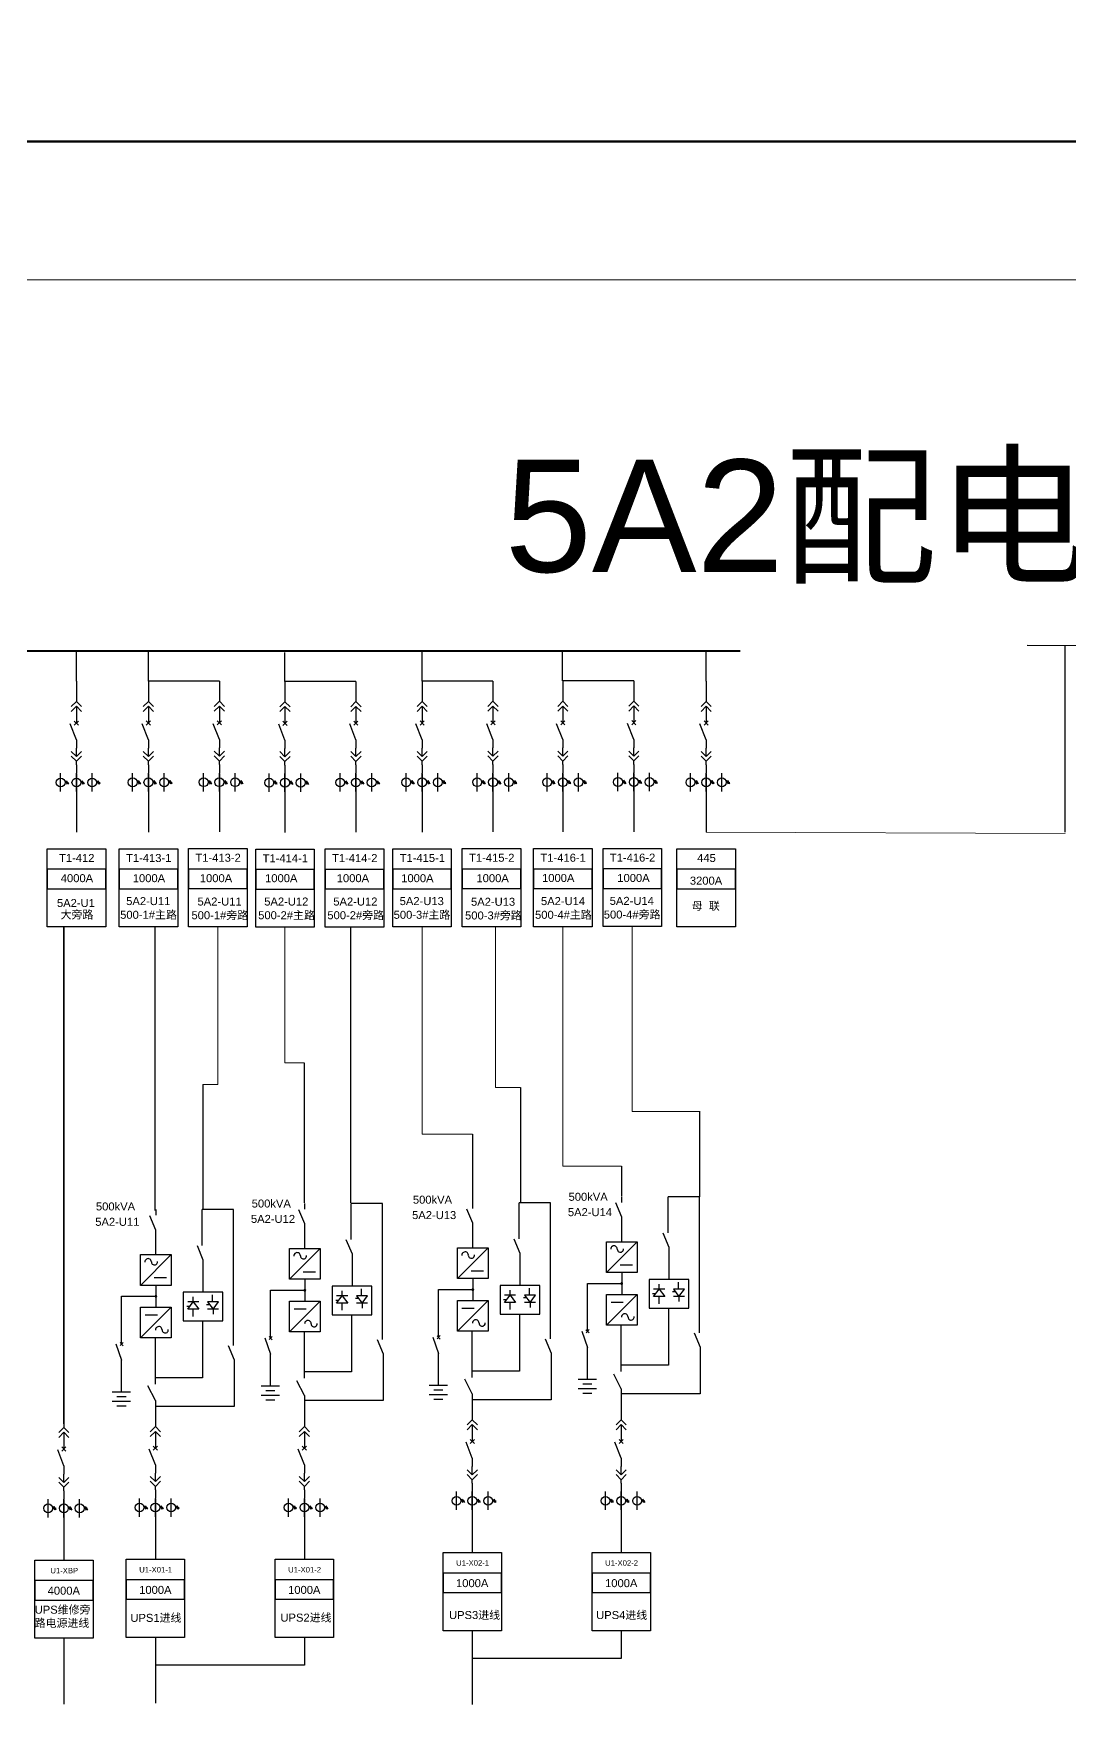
# Model space of a CAD drawing. Header units: millimetres. Extents: x -3460 to -460, y 6070 to 9130.
# Drawn here: x -2184.1 to -2091.9, y 6330.9 to 6479.6 of the extents above; entities that cross this region are included whole.
import ezdxf
from ezdxf.enums import TextEntityAlignment as Align

# ---------------------------------------------------------------- set-up
doc = ezdxf.new("R2010")
doc.units = ezdxf.units.MM
doc.header["$LTSCALE"] = 1000
doc.header["$MEASUREMENT"] = 0
doc.styles.get("Standard").update_dxf_attribs({"font": 'arial.ttf'})

# ---------------------------------------------------------------- blocks, each defined once
blk = doc.blocks.new('DYDQAA05')
at = {"color": 0}
blk.add_lwpolyline([(0, 0), (0, -7)], dxfattribs=at)
blk = doc.blocks.new('DYDQAA03')
at = {"color": 0}
for points in [[(0, 0), (0, -1.5)], [(-2.12, -3.62), (0, -1.5)], [(-2.12, -5.62), (0, -3.5)], [(2.12, -3.62), (0, -1.5)], [(2.12, -5.62), (0, -3.5)], [(0, -3.5), (0, -7)]]:
    blk.add_lwpolyline(points, dxfattribs=at)
blk = doc.blocks.new('DYDQAA09')
at = {"color": 0}
blk.add_lwpolyline([(0, 0), (0, -3.5)], dxfattribs=at)
blk.add_lwpolyline([(0, 0), (0, -3.5)], dxfattribs=at)
blk.add_lwpolyline([(0, 0), (0, -3.5)], dxfattribs=at)
blk.add_lwpolyline([(0, 0), (0, -3.5)], dxfattribs=at)
blk.add_lwpolyline([(0, 0), (0, -3.5)], dxfattribs=at)
blk.add_lwpolyline([(0, 0), (0, -3.5)], dxfattribs=at)
blk.add_lwpolyline([(0, 0), (0, -3.5)], dxfattribs=at)
blk.add_lwpolyline([(0, 0), (0, -3.5)], dxfattribs=at)
blk.add_lwpolyline([(0, 0), (0, -3.5)], dxfattribs=at)
blk = doc.blocks.new('DYDQ0201')
at = {"color": 0}
for points in [[(0.86, -0.86), (-0.86, 0.86)], [(-0.86, -0.86), (0.86, 0.86)], [(0, -7), (-2.61, -0.37)]]:
    blk.add_lwpolyline(points, dxfattribs=at)
blk = doc.blocks.new('DYDQAA04')
at = {"color": 0}
for points in [[(0, -3.5), (0, 0)], [(-2.12, -1.38), (0, -3.5)], [(-2.12, -3.38), (0, -5.5)], [(2.12, -1.38), (0, -3.5)], [(2.12, -3.38), (0, -5.5)], [(0, -7), (0, -5.5)]]:
    blk.add_lwpolyline(points, dxfattribs=at)
blk = doc.blocks.new('A$C03DD39B5')
for p, q in [((417, 475), (283, 392)), ((417, 422), (283, 339)), ((350, 333), (350, 467))]:
    blk.add_line(p, q)
blk.add_lwpolyline([(700, 167), (0, 167)])
blk.add_circle((350, 167), 167)

msp = doc.modelspace()

# ---------------------------------------------------------------- linework, layer by layer
at = {"color": 1}
for p, q in [((-1988.63, 6425.01, 7629.92), (-2095.64, 6425.1, 7629.92)), ((-2092.28, 6408.47, 7629.92), (-2092.28, 6425.09, 7629.92))]:
    msp.add_line(p, q, dxfattribs=at)
for p, q in [((-2180.3, 6421.93, -1954.14), (-2180.3, 6424.51, -570.86)), ((-2173.89, 6421.93, -2645.78), (-2173.89, 6424.51, -1262.5)), ((-2161.73, 6421.91, -1954.14), (-2161.73, 6424.49, -570.86)), ((-2149.52, 6421.93, -1259.77), (-2149.52, 6424.51, 123.52)), ((-2137.03, 6421.97, 4168.99), (-2137.03, 6424.55, 5552.27)), ((-2124.23, 6421.93, -1954.14), (-2124.23, 6424.51, -570.86)), ((-2167.57, 6421.93, -2645.78), (-2173.89, 6421.93, -2645.78)), ((-2155.41, 6421.91, -1954.14), (-2161.73, 6421.91, -1954.14)), ((-2143.21, 6421.93, -1259.77), (-2149.52, 6421.93, -1259.77)), ((-2130.67, 6421.95, -7382.89), (-2136.99, 6421.95, -7382.89)), ((-2180.3, 6413.69, 247.08), (-2180.3, 6412.05, 247.08)), ((-2173.89, 6413.69, -444.56), (-2173.89, 6412.05, -444.56)), ((-2167.57, 6413.71, 247.08), (-2167.57, 6412.07, 247.08)), ((-2161.73, 6413.67, 247.08), (-2161.73, 6412.03, 247.08)), ((-2155.41, 6413.68, 938.73), (-2155.41, 6412.04, 938.73)), ((-2149.52, 6413.69, 941.46), (-2149.52, 6412.05, 941.46)), ((-2143.21, 6413.71, 1633.1), (-2143.21, 6412.07, 1633.1)), ((-2136.99, 6413.71, -5181.67), (-2136.99, 6412.07, -5181.67)), ((-2130.67, 6413.72, -4490.03), (-2130.67, 6412.08, -4490.03)), ((-2124.23, 6413.69, 247.08), (-2124.23, 6412.05, 247.08)), ((-2180.3, 6412.05, 247.08), (-2180.3, 6408.49, 247.08)), ((-2173.89, 6412.05, -444.56), (-2173.89, 6408.49, -444.56)), ((-2167.57, 6412.07, 247.08), (-2167.57, 6408.5, 247.08)), ((-2161.73, 6412.03, 247.08), (-2161.73, 6408.46, 247.08)), ((-2155.41, 6412.04, 938.73), (-2155.41, 6408.48, 938.73)), ((-2149.52, 6412.05, 941.46), (-2149.52, 6408.49, 941.46)), ((-2143.21, 6412.07, 1633.1), (-2143.21, 6408.5, 1633.1)), ((-2136.99, 6412.07, -5181.67), (-2136.99, 6408.5, -5181.67)), ((-2130.67, 6412.08, -4490.03), (-2130.67, 6408.52, -4490.03)), ((-2124.23, 6412.05, 247.08), (-2124.23, 6408.49, 247.08)), ((-2181.41, 6349.03, 805.57), (-2181.41, 6347.39, 805.57)), ((-2173.27, 6349.11, 805.57), (-2173.27, 6347.47, 805.57)), ((-2160, 6349.11, 805.57), (-2160, 6347.47, 805.57)), ((-2145.05, 6349.71, 805.57), (-2145.05, 6348.07, 805.57)), ((-2131.79, 6349.71, 805.57), (-2131.79, 6348.07, 805.57)), ((-2145.05, 6348.07, 3006.79), (-2145.05, 6344.32, 679.27)), ((-2131.79, 6348.07, 3006.79), (-2131.79, 6344.32, 647.78)), ((-2181.41, 6347.39, 3006.79), (-2181.41, 6343.64, 646.76)), ((-2173.27, 6347.47, 3006.79), (-2173.27, 6343.72, 679.27)), ((-2160, 6347.47, 3006.79), (-2160, 6343.72, 647.78)), ((-2145.05, 6337.36, 679.27), (-2145.05, 6330.79, 679.27)), ((-2131.79, 6337.36, 679.27), (-2131.79, 6334.89, 679.27)), ((-2181.41, 6336.69, 679.27), (-2181.41, 6330.83, 679.27)), ((-2173.27, 6336.76, 679.27), (-2173.27, 6330.91, 679.27)), ((-2160, 6336.76, 679.27), (-2160, 6334.29, 679.27)), ((-2160, 6334.29, 679.27), (-2173.27, 6334.29, 679.27)), ((-2131.79, 6334.89, 679.27), (-2145.05, 6334.89, 679.27))]:
    msp.add_line(p, q)
at = {"color": 1, "lineweight": 20}
msp.add_line((-2124.23, 6408.49, 247.08), (-2092.26, 6408.37, 938.73), dxfattribs=at)
at = {"color": 5, "lineweight": 35}
msp.add_line((-2181.41, 6400.04, -570.86), (-2181.41, 6355.78, -1395.66), dxfattribs=at)
at = {"color": 6}
for p, q in [((-2173.32, 6400.05, 6938.28), (-2173.32, 6374.8, 6938.28)), ((-2160.03, 6387.94, 6938.28), (-2160.03, 6375.47, 6938.28)), ((-2145.02, 6381.6, 6938.28), (-2145.02, 6375.39, 6938.28)), ((-2131.77, 6378.73, 6938.28), (-2131.77, 6376.07, 6938.28))]:
    msp.add_line(p, q, dxfattribs=at)
at = {"color": 3, "lineweight": 13, "ltscale": 0.02468, "true_color": 0x00ff00}
for p, q in [((-2167.71, 6400.06, -570.86), (-2167.71, 6386.01)), ((-2142.97, 6400.06, 815.16), (-2142.97, 6385.73)), ((-2130.81, 6400.08, -5307.97), (-2130.81, 6383.61)), ((-2167.71, 6386.01), (-2169.05, 6386.01)), ((-2142.97, 6385.73), (-2140.77, 6385.73, 6938.28)), ((-2130.81, 6383.61), (-2124.82, 6383.61, -1395.66))]:
    msp.add_line(p, q, dxfattribs=at)
at = {"color": 6, "lineweight": 13, "ltscale": 0.02468, "true_color": 0xff00ff}
for p, q in [((-2161.73, 6400.02, -570.86), (-2161.73, 6387.94)), ((-2149.52, 6400.05, 123.52), (-2149.52, 6381.6)), ((-2136.99, 6400.06, -5999.61), (-2136.99, 6378.73)), ((-2161.73, 6387.94), (-2160.03, 6387.94, 6938.28)), ((-2149.52, 6381.6), (-2145.02, 6381.6)), ((-2136.99, 6378.73), (-2131.77, 6378.73))]:
    msp.add_line(p, q, dxfattribs=at)
at = {"color": 3}
for p, q in [((-2155.88, 6400.03, 6938.28), (-2155.88, 6375.46, 6938.28)), ((-2169.05, 6386.01, 6938.28), (-2169.05, 6374.93, 6938.28)), ((-2140.77, 6385.73, 6938.28), (-2140.77, 6375.44, 6938.28)), ((-2124.82, 6383.64, -1395.66), (-2124.82, 6376.02, -1395.66)), ((-2124.82, 6363.89, -1395.66), (-2124.82, 6376.02, -1395.66)), ((-2166.31, 6362.75, -1395.66), (-2166.31, 6374.88, -1395.66)), ((-2153.04, 6363.29, -1395.66), (-2153.04, 6375.42, -1395.66)), ((-2138.09, 6363.35, -1395.66), (-2138.09, 6375.48, -1395.66)), ((-2155.8, 6365.49, -1395.66), (-2155.8, 6362.03, -1395.66)), ((-2140.84, 6365.55, -1395.66), (-2140.84, 6362.09, -1395.66)), ((-2134.8, 6364.03, -1395.66), (-2134.8, 6365.49, -1395.66)), ((-2127.58, 6366.09, -1395.66), (-2127.58, 6362.63, -1395.66)), ((-2176.28, 6362.9, -1395.66), (-2176.28, 6364.36, -1395.66)), ((-2169.06, 6364.95, -1395.66), (-2169.06, 6361.49, -1395.66)), ((-2163.01, 6363.44, -1395.66), (-2163.01, 6364.89, -1395.66)), ((-2160, 6359.86, -1395.66), (-2160, 6363.98, -1395.66)), ((-2148.06, 6363.5, -1395.66), (-2148.06, 6364.95, -1395.66)), ((-2145.05, 6359.92, -1395.66), (-2145.05, 6364.04, -1395.66)), ((-2135.3, 6364.03, -1395.66), (-2134.8, 6362.6, -1395.66)), ((-2134.64, 6363.88, -1395.66), (-2134.93, 6364.16, -1395.66)), ((-2134.65, 6364.18, -1395.66), (-2134.92, 6363.9, -1395.66)), ((-2131.79, 6360.46, -1395.66), (-2131.79, 6364.57, -1395.66)), ((-2125.29, 6363.9, -1395.66), (-2124.76, 6362.63, -1395.66)), ((-2176.78, 6362.9, -1395.66), (-2176.28, 6361.46, -1395.66)), ((-2176.12, 6362.74, -1395.66), (-2176.41, 6363.03, -1395.66)), ((-2176.14, 6363.04, -1395.66), (-2176.4, 6362.77, -1395.66)), ((-2173.27, 6359.33, -1395.66), (-2173.27, 6363.44, -1395.66)), ((-2166.78, 6362.77, -1395.66), (-2166.24, 6361.49, -1395.66)), ((-2163.52, 6363.44, -1395.66), (-2163.01, 6362, -1395.66)), ((-2162.86, 6363.28, -1395.66), (-2163.15, 6363.57, -1395.66)), ((-2162.87, 6363.58, -1395.66), (-2163.14, 6363.3, -1395.66)), ((-2153.51, 6363.31, -1395.66), (-2152.98, 6362.03, -1395.66)), ((-2148.56, 6363.5, -1395.66), (-2148.06, 6362.06, -1395.66)), ((-2147.92, 6363.64, -1395.66), (-2148.19, 6363.36, -1395.66)), ((-2147.9, 6363.34, -1395.66), (-2148.19, 6363.63, -1395.66)), ((-2138.56, 6363.36, -1395.66), (-2138.02, 6362.09, -1395.66)), ((-2134.8, 6359.73, -1395.66), (-2134.8, 6362.6, -1395.66)), ((-2124.76, 6362.63, -1395.66), (-2124.76, 6358.47, -1395.66)), ((-2176.28, 6358.6, -1395.66), (-2176.28, 6361.46, -1395.66)), ((-2166.24, 6361.49, -1395.66), (-2166.24, 6357.33, -1395.66)), ((-2163.01, 6359.14, -1395.66), (-2163.01, 6362, -1395.66)), ((-2152.98, 6362.03, -1395.66), (-2152.98, 6357.87, -1395.66)), ((-2148.06, 6359.19, -1395.66), (-2148.06, 6362.06, -1395.66)), ((-2138.02, 6362.09, -1395.66), (-2138.02, 6357.93, -1395.66)), ((-2160, 6358.3, -1395.66), (-2160.67, 6359.61, -1395.66)), ((-2145.05, 6358.47, -1395.66), (-2145.71, 6359.78, -1395.66)), ((-2131.79, 6358.9, -1395.66), (-2132.45, 6360.21, -1395.66)), ((-2173.27, 6357.87, -1395.66), (-2173.93, 6359.18, -1395.66)), ((-2160, 6358.3, -1395.66), (-2160, 6355.86, -1395.66)), ((-2145.05, 6358.47, -1395.66), (-2145.05, 6356.46, -1395.66)), ((-2138.02, 6357.93, -1395.66), (-2145.05, 6357.93, -1395.66)), ((-2131.79, 6358.9, -1395.66), (-2131.79, 6356.46, -1395.66)), ((-2124.76, 6358.47, -1395.66), (-2131.79, 6358.47, -1395.66)), ((-2173.27, 6357.87, -1395.66), (-2173.27, 6355.86, -1395.66)), ((-2166.24, 6357.33, -1395.66), (-2173.27, 6357.33, -1395.66)), ((-2152.98, 6357.87, -1395.66), (-2160, 6357.87, -1395.66))]:
    msp.add_line(p, q, dxfattribs=at)
at = {"color": 3, "lineweight": -2}
for p, q in [((-2131.73, 6375.49, -1395.66), (-2131.73, 6376.02, -1395.66)), ((-2124.82, 6376.02, -1395.66), (-2127.61, 6376.02, -1395.66)), ((-2127.61, 6372.79, -1395.66), (-2127.61, 6376.02, -1395.66)), ((-2124.82, 6376.02, -1395.66), (-2127.61, 6376.02, -1395.66)), ((-2173.78, 6374.35, -1395.66), (-2173.25, 6373.08, -1395.66)), ((-2173.21, 6374.36, -1395.66), (-2173.21, 6374.88, -1395.66)), ((-2166.31, 6374.88, -1395.66), (-2169.09, 6374.88, -1395.66)), ((-2169.09, 6371.66, -1395.66), (-2169.09, 6374.88, -1395.66)), ((-2166.31, 6374.88, -1395.66), (-2169.09, 6374.88, -1395.66)), ((-2160.51, 6374.89, -1395.66), (-2159.98, 6373.62, -1395.66)), ((-2159.95, 6374.9, -1395.66), (-2159.95, 6375.42, -1395.66)), ((-2153.04, 6375.42, -1395.66), (-2155.83, 6375.42, -1395.66)), ((-2155.83, 6372.2, -1395.66), (-2155.83, 6375.42, -1395.66)), ((-2153.04, 6375.42, -1395.66), (-2155.83, 6375.42, -1395.66)), ((-2145.56, 6374.95, -1395.66), (-2145.03, 6373.68, -1395.66)), ((-2144.99, 6374.96, -1395.66), (-2144.99, 6375.48, -1395.66)), ((-2138.09, 6375.48, -1395.66), (-2140.87, 6375.48, -1395.66)), ((-2140.87, 6372.26, -1395.66), (-2140.87, 6375.48, -1395.66)), ((-2138.09, 6375.48, -1395.66), (-2140.87, 6375.48, -1395.66)), ((-2132.3, 6375.49, -1395.66), (-2131.76, 6374.21, -1395.66)), ((-2173.25, 6373.08, -1395.66), (-2173.25, 6370.89, -1395.66)), ((-2159.98, 6373.62, -1395.66), (-2159.98, 6371.43, -1395.66)), ((-2145.03, 6373.68, -1395.66), (-2145.03, 6371.49, -1395.66)), ((-2131.76, 6374.21, -1395.66), (-2131.76, 6372.03, -1395.66)), ((-2128.08, 6372.81, -1395.66), (-2127.55, 6371.53, -1395.66)), ((-2169.56, 6371.68, -1395.66), (-2169.03, 6370.4, -1395.66)), ((-2158.6, 6371.39, -1395.66), (-2161.33, 6368.66, -1395.66)), ((-2161.33, 6371.39, -1395.66), (-2158.6, 6371.39, -1395.66)), ((-2161.33, 6368.66, -1395.66), (-2161.33, 6371.39, -1395.66)), ((-2158.6, 6371.39, -1395.66), (-2158.6, 6368.66, -1395.66)), ((-2156.3, 6372.21, -1395.66), (-2155.76, 6370.94, -1395.66)), ((-2143.64, 6371.45, -1395.66), (-2146.38, 6368.72, -1395.66)), ((-2146.38, 6371.45, -1395.66), (-2143.64, 6371.45, -1395.66)), ((-2146.38, 6368.72, -1395.66), (-2146.38, 6371.45, -1395.66)), ((-2143.64, 6371.45, -1395.66), (-2143.64, 6368.72, -1395.66)), ((-2141.34, 6372.27, -1395.66), (-2140.81, 6371, -1395.66)), ((-2130.38, 6371.99, -1395.66), (-2133.11, 6369.26, -1395.66)), ((-2133.11, 6371.99, -1395.66), (-2130.38, 6371.99, -1395.66)), ((-2133.11, 6369.26, -1395.66), (-2133.11, 6371.99, -1395.66)), ((-2130.38, 6371.99, -1395.66), (-2130.38, 6369.26, -1395.66)), ((-2127.55, 6371.53, -1395.66), (-2127.55, 6368.65, -1395.66)), ((-2171.86, 6370.86, -1395.66), (-2174.6, 6368.12, -1395.66)), ((-2174.6, 6370.86, -1395.66), (-2171.86, 6370.86, -1395.66)), ((-2174.6, 6368.12, -1395.66), (-2174.6, 6370.86, -1395.66)), ((-2171.86, 6370.86, -1395.66), (-2171.86, 6368.12, -1395.66)), ((-2169.03, 6370.4, -1395.66), (-2169.03, 6367.52, -1395.66)), ((-2155.76, 6370.94, -1395.66), (-2155.76, 6368.05, -1395.66)), ((-2140.81, 6371, -1395.66), (-2140.81, 6368.11, -1395.66)), ((-2131.88, 6369.94, -1395.66), (-2130.79, 6369.94, -1395.66)), ((-2173.36, 6368.81, -1395.66), (-2172.27, 6368.81, -1395.66)), ((-2158.6, 6368.66, -1395.66), (-2161.33, 6368.66, -1395.66)), ((-2160.1, 6369.34, -1395.66), (-2159.01, 6369.34, -1395.66)), ((-2159.96, 6368.68, -1395.66), (-2159.96, 6366.75, -1395.66)), ((-2143.64, 6368.72, -1395.66), (-2146.38, 6368.72, -1395.66)), ((-2145.15, 6369.4, -1395.66), (-2144.05, 6369.4, -1395.66)), ((-2145, 6368.74, -1395.66), (-2145, 6366.81, -1395.66)), ((-2130.38, 6369.26, -1395.66), (-2133.11, 6369.26, -1395.66)), ((-2131.74, 6369.27, -1395.66), (-2131.74, 6367.35, -1395.66)), ((-2127.55, 6368.65, -1395.66), (-2129.31, 6368.65, -1395.66)), ((-2129.31, 6368.65, -1395.66), (-2129.31, 6366.09, -1395.66)), ((-2125.78, 6368.65, -1395.66), (-2127.55, 6368.65, -1395.66)), ((-2126.69, 6367.8, -1395.66), (-2126.69, 6368.41, -1395.66)), ((-2125.78, 6366.09, -1395.66), (-2125.78, 6368.65, -1395.66)), ((-2176.28, 6367.15, -1395.66), (-2173.22, 6367.15, -1395.66)), ((-2176.28, 6364.36, -1395.66), (-2176.28, 6367.15, -1395.66)), ((-2176.28, 6364.36, -1395.66), (-2176.28, 6367.12, -1395.66)), ((-2171.86, 6368.12, -1395.66), (-2174.6, 6368.12, -1395.66)), ((-2173.22, 6368.14, -1395.66), (-2173.22, 6366.21, -1395.66)), ((-2169.03, 6367.52, -1395.66), (-2170.79, 6367.52, -1395.66)), ((-2170.79, 6367.52, -1395.66), (-2170.79, 6364.95, -1395.66)), ((-2169.9, 6366.65, -1395.66), (-2169.9, 6367.09, -1395.66)), ((-2167.26, 6367.52, -1395.66), (-2169.03, 6367.52, -1395.66)), ((-2168.17, 6366.66, -1395.66), (-2168.17, 6367.27, -1395.66)), ((-2167.26, 6364.95, -1395.66), (-2167.26, 6367.52, -1395.66)), ((-2163.01, 6367.69, -1395.66), (-2159.96, 6367.69, -1395.66)), ((-2163.01, 6364.89, -1395.66), (-2163.01, 6367.69, -1395.66)), ((-2163.01, 6364.89, -1395.66), (-2163.01, 6367.66, -1395.66)), ((-2155.76, 6368.05, -1395.66), (-2157.53, 6368.05, -1395.66)), ((-2157.53, 6368.05, -1395.66), (-2157.53, 6365.49, -1395.66)), ((-2156.14, 6367.18, -1395.66), (-2157.13, 6367.18, -1395.66)), ((-2157.13, 6366.53, -1395.66), (-2156.63, 6367.18, -1395.66)), ((-2156.63, 6367.19, -1395.66), (-2156.63, 6367.62, -1395.66)), ((-2156.63, 6367.18, -1395.66), (-2156.14, 6366.53, -1395.66)), ((-2154, 6368.05, -1395.66), (-2155.76, 6368.05, -1395.66)), ((-2155.19, 6366.94, -1395.66), (-2155.45, 6366.94, -1395.66)), ((-2154.38, 6367.18, -1395.66), (-2155.36, 6367.18, -1395.66)), ((-2155.36, 6367.18, -1395.66), (-2154.87, 6366.53, -1395.66)), ((-2154.91, 6367.2, -1395.66), (-2154.91, 6367.81, -1395.66)), ((-2154.87, 6366.53, -1395.66), (-2154.38, 6367.18, -1395.66)), ((-2154, 6365.49, -1395.66), (-2154, 6368.05, -1395.66)), ((-2148.06, 6367.75, -1395.66), (-2145, 6367.75, -1395.66)), ((-2148.06, 6364.95, -1395.66), (-2148.06, 6367.75, -1395.66)), ((-2148.06, 6364.95, -1395.66), (-2148.06, 6367.72, -1395.66)), ((-2140.81, 6368.11, -1395.66), (-2142.57, 6368.11, -1395.66)), ((-2142.57, 6368.11, -1395.66), (-2142.57, 6365.55, -1395.66)), ((-2142, 6366.83, -1395.66), (-2142.26, 6366.83, -1395.66)), ((-2141.19, 6367.24, -1395.66), (-2142.17, 6367.24, -1395.66)), ((-2142.17, 6366.59, -1395.66), (-2141.68, 6367.24, -1395.66)), ((-2141.68, 6367.25, -1395.66), (-2141.68, 6367.68, -1395.66)), ((-2141.68, 6367.24, -1395.66), (-2141.19, 6366.59, -1395.66)), ((-2139.04, 6368.11, -1395.66), (-2140.81, 6368.11, -1395.66)), ((-2140.23, 6367, -1395.66), (-2140.49, 6367, -1395.66)), ((-2139.42, 6367.24, -1395.66), (-2140.4, 6367.24, -1395.66)), ((-2140.4, 6367.24, -1395.66), (-2139.91, 6366.59, -1395.66)), ((-2139.95, 6367.26, -1395.66), (-2139.95, 6367.87, -1395.66)), ((-2139.91, 6366.59, -1395.66), (-2139.42, 6367.24, -1395.66)), ((-2139.04, 6365.55, -1395.66), (-2139.04, 6368.11, -1395.66)), ((-2134.8, 6368.29, -1395.66), (-2131.74, 6368.29, -1395.66)), ((-2134.8, 6365.49, -1395.66), (-2134.8, 6368.29, -1395.66)), ((-2134.8, 6365.49, -1395.66), (-2134.8, 6368.26, -1395.66)), ((-2133.11, 6367.31, -1395.66), (-2130.38, 6367.31, -1395.66)), ((-2130.38, 6367.31, -1395.66), (-2133.11, 6364.57, -1395.66)), ((-2133.11, 6364.57, -1395.66), (-2133.11, 6367.31, -1395.66)), ((-2130.38, 6367.31, -1395.66), (-2130.38, 6364.57, -1395.66)), ((-2128.73, 6367.36, -1395.66), (-2129, 6367.36, -1395.66)), ((-2127.92, 6367.78, -1395.66), (-2128.91, 6367.78, -1395.66)), ((-2128.91, 6367.12, -1395.66), (-2128.42, 6367.78, -1395.66)), ((-2127.92, 6367.12, -1395.66), (-2128.91, 6367.12, -1395.66)), ((-2128.45, 6367.11, -1395.66), (-2128.45, 6366.49, -1395.66)), ((-2128.42, 6367.78, -1395.66), (-2128.42, 6368.22, -1395.66)), ((-2128.42, 6367.78, -1395.66), (-2127.92, 6367.12, -1395.66)), ((-2126.97, 6367.54, -1395.66), (-2127.23, 6367.54, -1395.66)), ((-2126.16, 6367.78, -1395.66), (-2127.14, 6367.78, -1395.66)), ((-2127.14, 6367.78, -1395.66), (-2126.65, 6367.12, -1395.66)), ((-2126.16, 6367.12, -1395.66), (-2127.14, 6367.12, -1395.66)), ((-2126.65, 6367.12, -1395.66), (-2126.16, 6367.78, -1395.66)), ((-2126.65, 6367.12, -1395.66), (-2126.65, 6366.68, -1395.66)), ((-2174.6, 6366.17, -1395.66), (-2171.86, 6366.17, -1395.66)), ((-2171.86, 6366.17, -1395.66), (-2174.6, 6363.44, -1395.66)), ((-2174.6, 6363.44, -1395.66), (-2174.6, 6366.17, -1395.66)), ((-2174.18, 6365.49, -1395.66), (-2173.09, 6365.49, -1395.66)), ((-2171.86, 6366.17, -1395.66), (-2171.86, 6363.44, -1395.66)), ((-2170.22, 6366.23, -1395.66), (-2170.48, 6366.23, -1395.66)), ((-2169.4, 6366.64, -1395.66), (-2170.39, 6366.64, -1395.66)), ((-2170.39, 6365.99, -1395.66), (-2169.9, 6366.64, -1395.66)), ((-2169.4, 6365.99, -1395.66), (-2170.39, 6365.99, -1395.66)), ((-2169.94, 6365.97, -1395.66), (-2169.94, 6365.36, -1395.66)), ((-2169.9, 6366.64, -1395.66), (-2169.4, 6365.99, -1395.66)), ((-2168.45, 6366.4, -1395.66), (-2168.71, 6366.4, -1395.66)), ((-2167.64, 6366.64, -1395.66), (-2168.62, 6366.64, -1395.66)), ((-2168.62, 6366.64, -1395.66), (-2168.13, 6365.99, -1395.66)), ((-2167.64, 6365.99, -1395.66), (-2168.62, 6365.99, -1395.66)), ((-2168.13, 6365.99, -1395.66), (-2167.64, 6366.64, -1395.66)), ((-2168.13, 6365.98, -1395.66), (-2168.13, 6365.55, -1395.66)), ((-2161.33, 6366.71, -1395.66), (-2158.6, 6366.71, -1395.66)), ((-2158.6, 6366.71, -1395.66), (-2161.33, 6363.98, -1395.66)), ((-2161.33, 6363.98, -1395.66), (-2161.33, 6366.71, -1395.66)), ((-2160.92, 6366.03, -1395.66), (-2159.83, 6366.03, -1395.66)), ((-2158.6, 6366.71, -1395.66), (-2158.6, 6363.98, -1395.66)), ((-2157.53, 6365.49, -1395.66), (-2155.76, 6365.49, -1395.66)), ((-2156.95, 6366.77, -1395.66), (-2157.21, 6366.77, -1395.66)), ((-2156.14, 6366.53, -1395.66), (-2157.13, 6366.53, -1395.66)), ((-2156.67, 6366.51, -1395.66), (-2156.67, 6365.9, -1395.66)), ((-2155.76, 6365.49, -1395.66), (-2154, 6365.49, -1395.66)), ((-2154.38, 6366.53, -1395.66), (-2155.36, 6366.53, -1395.66)), ((-2154.87, 6366.52, -1395.66), (-2154.87, 6366.08, -1395.66)), ((-2146.38, 6366.77, -1395.66), (-2143.64, 6366.77, -1395.66)), ((-2143.64, 6366.77, -1395.66), (-2146.38, 6364.04, -1395.66)), ((-2146.38, 6364.04, -1395.66), (-2146.38, 6366.77, -1395.66)), ((-2145.97, 6366.09, -1395.66), (-2144.87, 6366.09, -1395.66)), ((-2143.64, 6366.77, -1395.66), (-2143.64, 6364.04, -1395.66)), ((-2142.57, 6365.55, -1395.66), (-2140.81, 6365.55, -1395.66)), ((-2141.19, 6366.59, -1395.66), (-2142.17, 6366.59, -1395.66)), ((-2141.72, 6366.57, -1395.66), (-2141.72, 6365.96, -1395.66)), ((-2140.81, 6365.55, -1395.66), (-2139.04, 6365.55, -1395.66)), ((-2139.42, 6366.59, -1395.66), (-2140.4, 6366.59, -1395.66)), ((-2139.91, 6366.58, -1395.66), (-2139.91, 6366.14, -1395.66)), ((-2132.7, 6366.63, -1395.66), (-2131.61, 6366.63, -1395.66)), ((-2129.31, 6366.09, -1395.66), (-2127.55, 6366.09, -1395.66)), ((-2127.55, 6366.09, -1395.66), (-2125.78, 6366.09, -1395.66)), ((-2170.79, 6364.95, -1395.66), (-2169.03, 6364.95, -1395.66)), ((-2169.03, 6364.95, -1395.66), (-2167.26, 6364.95, -1395.66)), ((-2158.6, 6363.98, -1395.66), (-2161.33, 6363.98, -1395.66)), ((-2143.64, 6364.04, -1395.66), (-2146.38, 6364.04, -1395.66)), ((-2130.38, 6364.57, -1395.66), (-2133.11, 6364.57, -1395.66)), ((-2171.86, 6363.44, -1395.66), (-2174.6, 6363.44, -1395.66))]:
    msp.add_line(p, q, dxfattribs=at)
at = {"lineweight": 80, "ltscale": 0.001071}
for points in [[(-3460, 6920), (-460, 6920), (-460, 6470), (-3460, 6470)], [(-3460, 6470), (-460, 6470), (-460, 6070), (-3460, 6070)]]:
    msp.add_lwpolyline(points, close=True, dxfattribs=at)
at = {"color": 1, "lineweight": 13, "ltscale": 0.001071}
msp.add_lwpolyline([(-2276.16, 6457.69), (-1920.85, 6457.69), (-1920.85, 6160), (-2276.16, 6160)], close=True, dxfattribs=at)
at = {"color": 1, "lineweight": 40, "ltscale": 100, "elevation": -19924.17}
msp.add_lwpolyline([(-2121.19, 6424.62), (-2228.89, 6424.62), (-2228.89, 6424.62)], dxfattribs=at)
for points, elevation in [([(-2182.9, 6407), (-2177.69, 6407), (-2177.69, 6400.04), (-2182.9, 6400.04)], -570.86), ([(-2176.49, 6407), (-2171.28, 6407), (-2171.28, 6400.05), (-2176.49, 6400.05)], -1262.5), ([(-2170.31, 6407.02), (-2165.1, 6407.02), (-2165.1, 6400.06), (-2170.31, 6400.06)], -570.86), ([(-2158.15, 6406.99), (-2152.94, 6406.99), (-2152.94, 6400.03), (-2158.15, 6400.03)], 120.78), ([(-2152.13, 6407), (-2146.92, 6407), (-2146.92, 6400.05), (-2152.13, 6400.05)], 123.52), ([(-2145.95, 6407.02), (-2140.74, 6407.02), (-2140.74, 6400.06), (-2145.95, 6400.06)], 815.16), ([(-2139.59, 6407.02), (-2134.38, 6407.02), (-2134.38, 6400.06), (-2139.59, 6400.06)], -5999.61), ([(-2133.41, 6407.03), (-2128.2, 6407.03), (-2128.2, 6400.08), (-2133.41, 6400.08)], -5307.97), ([(-2126.83, 6407), (-2121.63, 6407), (-2121.63, 6400.05), (-2126.83, 6400.05)], -570.86), ([(-2164.33, 6406.97), (-2159.13, 6406.97), (-2159.13, 6400.02), (-2164.33, 6400.02)], -570.86), ([(-2182.9, 6403.44), (-2177.69, 6403.44), (-2177.69, 6405.18), (-2182.9, 6405.18)], -570.86), ([(-2176.49, 6403.45), (-2171.28, 6403.45), (-2171.28, 6405.18), (-2176.49, 6405.18)], -1262.5), ([(-2170.31, 6403.46), (-2165.1, 6403.46), (-2165.1, 6405.2), (-2170.31, 6405.2)], -570.86), ([(-2164.33, 6403.42), (-2159.13, 6403.42), (-2159.13, 6405.16), (-2164.33, 6405.16)], -570.86), ([(-2158.15, 6403.44), (-2152.94, 6403.44), (-2152.94, 6405.17), (-2158.15, 6405.17)], 120.78), ([(-2152.13, 6403.45), (-2146.92, 6403.45), (-2146.92, 6405.18), (-2152.13, 6405.18)], 123.52), ([(-2145.95, 6403.46), (-2140.74, 6403.46), (-2140.74, 6405.2), (-2145.95, 6405.2)], 815.16), ([(-2139.59, 6403.46), (-2134.38, 6403.46), (-2134.38, 6405.2), (-2139.59, 6405.2)], -5999.61), ([(-2133.41, 6403.48), (-2128.2, 6403.48), (-2128.2, 6405.21), (-2133.41, 6405.21)], -5307.97), ([(-2126.83, 6403.45), (-2121.63, 6403.45), (-2121.63, 6405.18), (-2126.83, 6405.18)], -570.86), ([(-2184.01, 6343.64), (-2178.8, 6343.64), (-2178.8, 6336.69), (-2184.01, 6336.69)], 646.76), ([(-2175.87, 6343.72), (-2170.66, 6343.72), (-2170.66, 6336.76), (-2175.87, 6336.76)], 679.27), ([(-2162.61, 6343.72), (-2157.4, 6343.72), (-2157.4, 6336.76), (-2162.61, 6336.76)], 647.78), ([(-2147.65, 6344.32), (-2142.44, 6344.32), (-2142.44, 6337.36), (-2147.65, 6337.36)], 679.27), ([(-2134.39, 6344.32), (-2129.18, 6344.32), (-2129.18, 6337.36), (-2134.39, 6337.36)], 647.78), ([(-2184.01, 6340.09), (-2178.8, 6340.09), (-2178.8, 6341.83), (-2184.01, 6341.83)], 646.76), ([(-2175.87, 6340.17), (-2170.66, 6340.17), (-2170.66, 6341.9), (-2175.87, 6341.9)], 679.27), ([(-2162.61, 6340.17), (-2157.4, 6340.17), (-2157.4, 6341.9), (-2162.61, 6341.9)], 647.78), ([(-2147.65, 6340.76), (-2142.44, 6340.76), (-2142.44, 6342.5), (-2147.65, 6342.5)], 679.27), ([(-2134.39, 6340.76), (-2129.18, 6340.76), (-2129.18, 6342.5), (-2134.39, 6342.5)], 647.78)]:
    msp.add_lwpolyline(points, close=True, dxfattribs=dict(elevation=elevation))
at = {"color": 3, "elevation": -1395.66}
for points in [[(-2127.58, 6362.63), (-2127.58, 6361.01), (-2131.79, 6361.01)], [(-2169.06, 6361.49), (-2169.06, 6359.87), (-2173.27, 6359.87)], [(-2155.8, 6362.03), (-2155.8, 6360.41), (-2160, 6360.41)], [(-2140.84, 6362.09), (-2140.84, 6360.47), (-2145.05, 6360.47)], [(-2133.99, 6359.73), (-2135.63, 6359.73)], [(-2175.47, 6358.6), (-2177.11, 6358.6)], [(-2175.88, 6358.19), (-2176.7, 6358.19)], [(-2162.21, 6359.14), (-2163.85, 6359.14)], [(-2162.21, 6358.32), (-2163.85, 6358.32)], [(-2162.62, 6358.73), (-2163.44, 6358.73)], [(-2162.62, 6357.9), (-2163.44, 6357.9)], [(-2147.25, 6359.19), (-2148.89, 6359.19)], [(-2147.25, 6358.37), (-2148.89, 6358.37)], [(-2147.66, 6358.78), (-2148.48, 6358.78)], [(-2147.66, 6357.96), (-2148.48, 6357.96)], [(-2133.99, 6358.91), (-2135.63, 6358.91)], [(-2134.4, 6359.32), (-2135.22, 6359.32)], [(-2134.4, 6358.5), (-2135.22, 6358.5)], [(-2175.47, 6357.78), (-2177.11, 6357.78)], [(-2175.88, 6357.37), (-2176.7, 6357.37)]]:
    msp.add_lwpolyline(points, dxfattribs=at)
at = {"color": 3, "lineweight": -2}
for centre, radius, start, end in [((-2132.43, 6371.35, -1395.66), 0.29, 0, 183.1262), ((-2131.87, 6371.35, -1395.66), 0.276, 180, 7.6852), ((-2173.91, 6370.21, -1395.66), 0.29, 0, 183.1262), ((-2173.35, 6370.21, -1395.66), 0.276, 180, 7.6852), ((-2160.65, 6370.75, -1395.66), 0.29, 0, 183.1262), ((-2160.08, 6370.75, -1395.66), 0.276, 180, 7.6852), ((-2145.69, 6370.81, -1395.66), 0.29, 0, 183.1262), ((-2145.13, 6370.81, -1395.66), 0.276, 180, 7.6852), ((-2131.74, 6368.28, -1395.66), 0.0769, 0, 180), ((-2173.22, 6367.14, -1395.66), 0.0769, 0, 180), ((-2173.22, 6367.14, -1395.66), 0.0769, 180, 0), ((-2159.96, 6367.68, -1395.66), 0.0769, 0, 180), ((-2159.96, 6367.68, -1395.66), 0.0769, 180, 0), ((-2145, 6367.74, -1395.66), 0.0769, 0, 180), ((-2145, 6367.74, -1395.66), 0.0769, 180, 0), ((-2131.74, 6368.28, -1395.66), 0.0769, 180, 0), ((-2131.47, 6365.3, -1395.66), 0.29, 0, 183.1262), ((-2130.91, 6365.3, -1395.66), 0.276, 180, 7.6852), ((-2172.96, 6364.16, -1395.66), 0.29, 0, 183.1262), ((-2172.39, 6364.16, -1395.66), 0.276, 180, 7.6852), ((-2159.69, 6364.7, -1395.66), 0.29, 0, 183.1262), ((-2159.13, 6364.7, -1395.66), 0.276, 180, 7.6852), ((-2144.74, 6364.76, -1395.66), 0.29, 0, 183.1262), ((-2144.17, 6364.76, -1395.66), 0.276, 180, 7.6852)]:
    msp.add_arc(centre, radius, start, end, dxfattribs=at)

# ---------------------------------------------------------------- block references
at = {"xscale": 0.2128962921302706, "yscale": 0.2128962921302706, "zscale": 0.2128962921302706}
for name, p in [('DYDQAA05', (-2180.3, 6421.93, -1954.14)), ('DYDQAA05', (-2173.89, 6421.93, -2645.78)), ('DYDQAA05', (-2167.57, 6421.93, -1954.14)), ('DYDQAA05', (-2161.73, 6421.91, -1954.14)), ('DYDQAA05', (-2155.41, 6421.91, -1262.5)), ('DYDQAA05', (-2149.52, 6421.93, -1259.77)), ('DYDQAA05', (-2143.21, 6421.93, -568.12)), ('DYDQAA05', (-2136.99, 6421.95, -7382.89)), ('DYDQAA05', (-2130.67, 6421.95, -6691.25)), ('DYDQAA05', (-2124.23, 6421.93, -1954.14)), ('DYDQAA03', (-2180.3, 6420.44, -1954.14)), ('DYDQAA03', (-2173.89, 6420.44, -2645.78)), ('DYDQAA03', (-2167.57, 6420.46, -1954.14)), ('DYDQAA03', (-2161.73, 6420.42, -1954.14)), ('DYDQAA03', (-2155.41, 6420.43, -1262.5)), ('DYDQAA03', (-2149.52, 6420.44, -1259.77)), ('DYDQAA03', (-2143.21, 6420.46, -568.12)), ('DYDQAA03', (-2136.99, 6420.46, -7382.89)), ('DYDQAA03', (-2130.67, 6420.47, -6691.25)), ('DYDQAA03', (-2124.23, 6420.44, -1954.14)), ('DYDQAA09', (-2180.3, 6418.95, -1954.14)), ('DYDQAA09', (-2173.89, 6418.95, -2645.78)), ('DYDQAA09', (-2167.57, 6418.97, -1954.14)), ('DYDQAA09', (-2161.73, 6418.93, -1954.14)), ('DYDQAA09', (-2155.41, 6418.94, -1262.5)), ('DYDQAA09', (-2149.52, 6418.95, -1259.77)), ('DYDQAA09', (-2143.21, 6418.97, -568.12)), ('DYDQAA09', (-2136.99, 6418.97, -7382.89)), ('DYDQAA09', (-2130.67, 6418.98, -6691.25)), ('DYDQAA09', (-2124.23, 6418.95, -1954.14)), ('DYDQ0201', (-2180.3, 6418.2, -1954.14)), ('DYDQ0201', (-2173.89, 6418.21, -2645.78)), ('DYDQ0201', (-2167.57, 6418.22, -1954.14)), ('DYDQ0201', (-2161.73, 6418.18, -1954.14)), ('DYDQ0201', (-2155.41, 6418.2, -1262.5)), ('DYDQ0201', (-2149.52, 6418.21, -1259.77)), ('DYDQ0201', (-2143.21, 6418.22, -568.12)), ('DYDQ0201', (-2136.99, 6418.22, -7382.89)), ('DYDQ0201', (-2130.67, 6418.24, -6691.25)), ('DYDQ0201', (-2124.23, 6418.21, -1954.14)), ('DYDQAA04', (-2180.3, 6415.97, -1954.14)), ('DYDQAA09', (-2180.3, 6416.71, -1954.14)), ('DYDQAA04', (-2173.89, 6415.97, -2645.78)), ('DYDQAA09', (-2173.89, 6416.72, -2645.78)), ('DYDQAA04', (-2167.57, 6415.99, -1954.14)), ('DYDQAA09', (-2167.57, 6416.73, -1954.14)), ('DYDQAA04', (-2161.73, 6415.95, -1954.14)), ('DYDQAA09', (-2161.73, 6416.69, -1954.14)), ('DYDQAA04', (-2155.41, 6415.96, -1262.5)), ('DYDQAA09', (-2155.41, 6416.71, -1262.5)), ('DYDQAA04', (-2149.52, 6415.97, -1259.77)), ('DYDQAA09', (-2149.52, 6416.72, -1259.77)), ('DYDQAA04', (-2143.21, 6415.99, -568.12)), ('DYDQAA09', (-2143.21, 6416.73, -568.12)), ('DYDQAA04', (-2136.99, 6415.99, -7382.89)), ('DYDQAA09', (-2136.99, 6416.73, -7382.89)), ('DYDQAA04', (-2130.67, 6416, -6691.25)), ('DYDQAA09', (-2130.67, 6416.75, -6691.25)), ('DYDQAA04', (-2124.23, 6415.97, -1954.14)), ('DYDQAA09', (-2124.23, 6416.72, -1954.14)), ('DYDQAA09', (-2180.3, 6414.48, -1954.14)), ('DYDQAA09', (-2173.89, 6414.48, -2645.78)), ('DYDQAA09', (-2167.57, 6414.5, -1954.14)), ('DYDQAA09', (-2161.73, 6414.45, -1954.14)), ('DYDQAA09', (-2155.41, 6414.47, -1262.5)), ('DYDQAA09', (-2149.52, 6414.48, -1259.77)), ('DYDQAA09', (-2143.21, 6414.5, -568.12)), ('DYDQAA09', (-2136.99, 6414.5, -7382.89)), ('DYDQAA09', (-2130.67, 6414.51, -6691.25)), ('DYDQAA09', (-2124.23, 6414.48, -1954.14)), ('DYDQAA03', (-2145.05, 6356.46, -1395.66)), ('DYDQAA03', (-2131.79, 6356.46, -1395.66)), ('DYDQAA03', (-2181.41, 6355.78, -1395.66)), ('DYDQAA03', (-2173.27, 6355.86, -1395.66)), ('DYDQAA03', (-2160, 6355.86, -1395.66)), ('DYDQAA09', (-2145.05, 6354.96, -1395.66)), ('DYDQAA09', (-2131.79, 6354.96, -1395.66)), ('DYDQ0201', (-2181.41, 6353.55, -1395.66)), ('DYDQAA09', (-2181.41, 6354.29, -1395.66)), ('DYDQ0201', (-2173.27, 6353.62, -1395.66)), ('DYDQAA09', (-2173.27, 6354.37, -1395.66)), ('DYDQ0201', (-2160, 6353.62, -1395.66)), ('DYDQAA09', (-2160, 6354.37, -1395.66)), ('DYDQ0201', (-2145.05, 6354.22, -1395.66)), ('DYDQ0201', (-2131.79, 6354.22, -1395.66)), ('DYDQAA09', (-2181.41, 6352.06, -1395.66)), ('DYDQAA09', (-2173.27, 6352.13, -1395.66)), ('DYDQAA09', (-2160, 6352.13, -1395.66)), ('DYDQAA04', (-2145.05, 6351.98, -1395.66)), ('DYDQAA09', (-2145.05, 6352.73, -1395.66)), ('DYDQAA04', (-2131.79, 6351.98, -1395.66)), ('DYDQAA09', (-2131.79, 6352.73, -1395.66)), ('DYDQAA04', (-2181.41, 6351.31, -1395.66)), ('DYDQAA04', (-2173.27, 6351.39, -1395.66)), ('DYDQAA04', (-2160, 6351.39, -1395.66)), ('DYDQAA09', (-2145.05, 6350.49, -1395.66)), ('DYDQAA09', (-2131.79, 6350.49, -1395.66)), ('DYDQAA09', (-2181.41, 6349.82, -1395.66)), ('DYDQAA09', (-2173.27, 6349.9, -1395.66)), ('DYDQAA09', (-2160, 6349.9, -1395.66))]:
    msp.add_blockref(name, p, dxfattribs=at)
at = {"linetype": 'Continuous', "xscale": 0.00233888397733859, "yscale": 0.00233888397733859, "zscale": 0.00233888397733859, "rotation": 270}
for p in [(-2182.09, 6413.73, 247.08), (-2180.69, 6413.73, 247.08), (-2179.28, 6413.73, 247.08), (-2175.68, 6413.74, -444.56), (-2174.28, 6413.74, -444.56), (-2172.87, 6413.74, -444.56), (-2169.36, 6413.75, 247.08), (-2167.96, 6413.75, 247.08), (-2166.56, 6413.75, 247.08), (-2163.52, 6413.71, 247.08), (-2162.12, 6413.71, 247.08), (-2160.72, 6413.71, 247.08), (-2157.21, 6413.73, 938.73), (-2155.8, 6413.73, 938.73), (-2154.4, 6413.73, 938.73), (-2151.32, 6413.74, 941.46), (-2149.91, 6413.74, 941.46), (-2148.51, 6413.74, 941.46), (-2145, 6413.75, 1633.1), (-2143.6, 6413.75, 1633.1), (-2142.19, 6413.75, 1633.1), (-2138.78, 6413.75, -5181.67), (-2137.38, 6413.75, -5181.67), (-2135.98, 6413.75, -5181.67), (-2132.47, 6413.77, -4490.03), (-2131.06, 6413.77, -4490.03), (-2129.66, 6413.77, -4490.03), (-2126.02, 6413.74, 247.08), (-2124.62, 6413.74, 247.08), (-2123.22, 6413.74, 247.08), (-2183.2, 6349.08, 805.57), (-2181.8, 6349.08, 805.57), (-2180.4, 6349.08, 805.57), (-2175.06, 6349.15, 805.57), (-2173.66, 6349.15, 805.57), (-2172.25, 6349.15, 805.57), (-2161.8, 6349.15, 805.57), (-2160.39, 6349.15, 805.57), (-2158.99, 6349.15, 805.57), (-2146.84, 6349.75, 805.57), (-2145.44, 6349.75, 805.57), (-2144.03, 6349.75, 805.57), (-2133.58, 6349.75, 805.57), (-2132.18, 6349.75, 805.57), (-2130.77, 6349.75, 805.57)]:
    msp.add_blockref('A$C03DD39B5', p, dxfattribs=at)

# ---------------------------------------------------------------- texts
at = {"lineweight": 0}
for s, height, p in [('T1-412', 0.713, (-2180.27, 6405.83, -1954.14)), ('T1-413-1', 0.713, (-2173.86, 6405.83, -2645.78)), ('T1-413-2', 0.713, (-2167.68, 6405.85, -1954.14)), ('T1-414-1', 0.713, (-2161.7, 6405.8, -1954.14)), ('T1-414-2', 0.713, (-2155.52, 6405.82, -1262.5)), ('T1-415-1', 0.713, (-2149.5, 6405.83, -1259.77)), ('T1-415-2', 0.713, (-2143.32, 6405.85, -568.12)), ('T1-416-1', 0.713, (-2136.96, 6405.85, -7382.89)), ('T1-416-2', 0.713, (-2130.78, 6405.86, -6691.25)), ('445', 0.713, (-2124.2, 6405.83, -1954.14)), ('4000A', 0.713, (-2180.25, 6404.03, -21307.45)), ('1000A', 0.713, (-2173.84, 6404.03, -21307.45)), ('1000A', 0.713, (-2167.87, 6404.03, -21307.45)), ('1000A', 0.713, (-2162.06, 6404.03, -21307.45)), ('1000A', 0.713, (-2155.68, 6404.03, -21307.45)), ('1000A', 0.713, (-2149.94, 6404.03, -21307.45)), ('1000A', 0.713, (-2143.24, 6404.03, -21307.45)), ('1000A', 0.713, (-2137.4, 6404.05, -27430.57)), ('1000A', 0.713, (-2130.7, 6404.05, -27430.57)), ('3200A', 0.713, (-2124.24, 6403.81, -22125.39)), ('5A2-U1', 0.713, (-2180.34, 6401.82, -986.69)), ('5A2-U11', 0.713, (-2173.9, 6401.99, -1262.5)), ('5A2-U11', 0.713, (-2167.55, 6401.95, -1262.5)), ('5A2-U12', 0.713, (-2161.61, 6401.95, -1262.5)), ('5A2-U12', 0.713, (-2155.46, 6401.95, -1262.5)), ('5A2-U13', 0.713, (-2149.55, 6401.99, -1262.5)), ('5A2-U13', 0.713, (-2143.2, 6401.93, -1262.5)), ('5A2-U14', 0.713, (-2136.97, 6401.99, -1262.5)), ('5A2-U14', 0.713, (-2130.85, 6402.01, -1262.5)), ('大旁路', 0.713, (-2180.25, 6400.78, -3187.91)), ('500-1#主路', 0.713, (-2173.88, 6400.77, -1262.5)), ('500-1#旁路', 0.713, (-2167.53, 6400.73, -1262.5)), ('500-2#主路', 0.713, (-2161.59, 6400.73, -1262.5)), ('500-2#旁路', 0.713, (-2155.43, 6400.73, -1262.5)), ('500-3#主路', 0.713, (-2149.53, 6400.77, -1262.5)), ('500-3#旁路', 0.713, (-2143.17, 6400.71, -1262.5)), ('500-4#主路', 0.713, (-2136.94, 6400.77, -1262.5)), ('500-4#旁路', 0.713, (-2130.82, 6400.79, -1262.5)), ('母  联', 0.713, (-2124.26, 6401.56, -22125.39)), ('U1-X01-1', 0.49, (-2173.24, 6342.55, -704.02)), ('U1-X01-2', 0.49, (-2159.98, 6342.55, -735.51)), ('U1-X02-1', 0.49, (-2145.02, 6343.15, -704.02)), ('U1-X02-2', 0.49, (-2131.76, 6343.15, -735.51)), ('U1-XBP', 0.49, (-2181.38, 6342.47, -736.53)), ('1000A', 0.713, (-2145.06, 6341.24, -704.02)), ('1000A', 0.713, (-2131.79, 6341.24, -735.51)), ('4000A', 0.713, (-2181.42, 6340.57, -736.53)), ('1000A', 0.713, (-2173.27, 6340.64, -704.02)), ('1000A', 0.713, (-2160.01, 6340.64, -735.51)), ('UPS1进线', 0.713, (-2173.22, 6338.15, -577.72)), ('UPS2进线', 0.713, (-2159.86, 6338.17, -577.72)), ('UPS3进线', 0.713, (-2144.85, 6338.4, -577.72)), ('UPS4进线', 0.713, (-2131.75, 6338.4, -577.72))]:
    msp.add_text(s, height=height, dxfattribs=at).set_placement(p, align=Align.CENTER)
at = {"lineweight": 0, "ltscale": 100}
for s, p in [('500kVA', (-2164.69, 6375.41, -1395.66)), ('500kVA', (-2150.34, 6375.75, -1395.66)), ('500kVA', (-2136.48, 6376.01, -1395.66)), ('500kVA', (-2178.56, 6375.15, -1395.66)), ('5A2-U12', (-2164.76, 6374.04, -1804.63)), ('5A2-U13', (-2150.41, 6374.38, -1804.63)), ('5A2-U14', (-2136.54, 6374.64, -1804.63)), ('5A2-U11', (-2178.62, 6373.78, -1804.63))]:
    msp.add_text(s, height=0.713, dxfattribs=at).set_placement(p, align=Align.MIDDLE_LEFT)
at = {"color": 0, "insert": (-2142.17, 6441.66, -15738.36), "char_height": 10, "width": 0.000000001, "attachment_point": 1}
msp.add_mtext('5A2{\\fSimSun|b0|i0|c134|p2;配电室}', dxfattribs=at)
at = {"insert": (-2184.01, 6339.59, 646.76), "char_height": 0.7128, "width": 5.2091, "attachment_point": 1}
msp.add_mtext('UPS{\\fSimSun|b0|i0|c0|p34;维修旁\\P路电源进线\\P}', dxfattribs=at)

doc.saveas('drawing.dxf')
